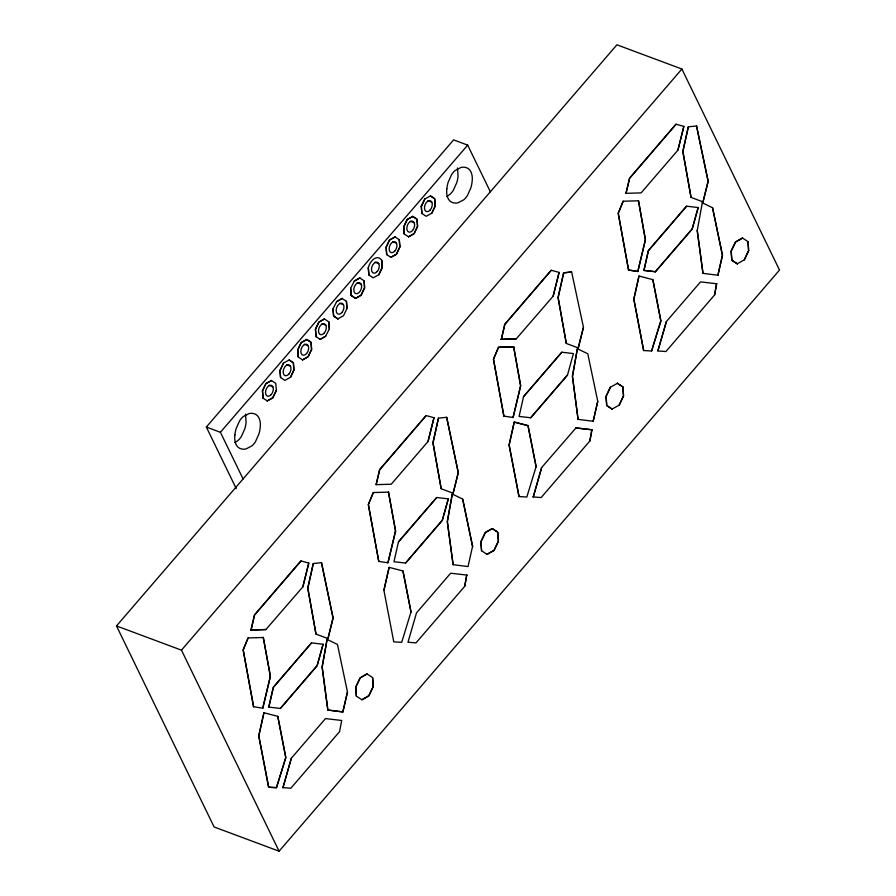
<?xml version="1.0" encoding="UTF-8"?>
<svg xmlns="http://www.w3.org/2000/svg" width="896" height="896" viewBox="0 0 896 896"><rect width="100%" height="100%" fill="white"/><g stroke="black" fill="none" stroke-linecap="round" stroke-linejoin="round"><path stroke-width="1.34" d="M327.085 639.408L322.067 666.994L327.768 710.035L342.866 711.939L347.458 692.014L337.478 644.459L327.085 639.408L322.213 667.05L327.925 710.091M452.267 494.032L447.25 521.618L453.107 564.715L447.395 521.674L452.267 494.032L462.672 499.083L472.64 546.638L462.672 499.083M577.382 348.734L572.365 376.32L578.077 419.362L572.522 376.376L577.382 348.734L587.787 353.786L597.755 401.341L593.163 421.277L578.077 419.362M702.296 202.765L697.278 230.35L702.979 273.392L697.122 230.294M282.8 787.606L290.83 788.245L339.55 731.662L341.701 720.462L325.483 718.592L291.334 758.24L282.957 787.662L291.334 758.24M464.733 586.298L466.738 575.03L464.733 586.298L416.013 642.869L407.982 642.23L416.517 612.864L450.666 573.216L466.883 575.086M591.853 429.733L589.848 441L592.01 429.789L575.781 427.918L592.01 429.789M714.605 294.963L716.61 283.707L714.605 294.963L665.896 351.546L657.866 350.907L666.389 321.541L700.538 281.882L716.766 283.763M321.485 562.677L313.264 563.539L307.72 588.157L315.997 634.099L327.97 638.602L333.155 617.994L321.485 562.677L332.998 617.938L327.97 638.602M446.667 417.301L438.446 418.163L432.902 442.781L441.179 488.734L453.152 493.237L458.338 472.618L446.667 417.301L458.181 472.562L453.152 493.237M563.562 272.866L558.018 297.483L566.294 343.437L578.267 347.939L583.453 327.32L571.637 271.947L563.562 272.866L571.637 271.947M563.718 272.922L558.174 297.539L566.294 343.437M696.539 125.978L688.318 126.84L682.786 151.458L691.051 197.4L703.024 201.902L708.21 181.294L696.539 125.978L708.064 181.238L703.024 201.902M268.8 707.09L273.246 687.333L311.517 642.891L323.109 644.246L317.195 665.717L280.392 708.445L268.8 707.09L273.392 687.389L311.517 642.891M448.291 498.87L436.699 497.515L398.429 541.957L393.982 561.714L405.574 563.069L442.378 520.341L448.291 498.87L442.221 520.285L405.574 563.069M523.544 396.659L519.098 416.416L530.701 417.771L567.493 375.043L573.418 353.573L561.814 352.218L523.544 396.659L561.814 352.218M643.854 270.39L648.301 250.634L686.571 206.192L698.174 207.547L692.25 229.018L655.458 271.746L643.854 270.39L655.458 271.746M644.011 270.446L648.458 250.69L686.571 206.192M258.731 735.672L263.939 712.734L277.782 716.341L285.869 757.646L276.528 787.696L268.576 787.226L258.731 735.672L268.733 787.282M258.888 735.728L263.939 712.734M410.906 612.214L401.71 642.331L393.758 641.85L383.914 590.296L389.122 567.358L402.965 570.965L411.062 612.27L402.965 570.965M514.237 422.061L509.186 445.054L519.03 496.608L509.04 444.998L514.237 422.061L528.091 425.667L536.178 466.973L527.934 425.611M633.797 298.973L639.005 276.024L652.848 279.642L660.934 320.947L651.582 350.997L643.642 350.526L633.797 298.973L643.642 350.526M633.942 299.029L639.005 276.024M342.866 711.939L347.458 692.014M452.95 564.659L468.048 566.574L472.494 546.582M712.544 207.76L722.366 255.259L717.92 275.24L722.523 255.315L712.544 207.76L702.139 202.709M250.936 630.022L254.442 614.947L300.955 560.941L308.784 563.08L302.848 586.869L265.899 629.541L250.936 630.022L265.899 629.541M251.093 630.078L254.587 615.003L300.955 560.941M376.13 484.646L379.624 469.582L426.138 415.565L433.978 417.704L428.03 441.504L391.238 484.232L376.13 484.646L379.77 469.638L426.138 415.565M501.245 339.349L504.739 324.285L551.253 270.267L559.093 272.406L553.146 296.206L516.208 338.878L501.245 339.349L516.208 338.878M501.39 339.405L504.896 324.341L551.253 270.267M626.002 193.323L629.496 178.248L676.01 124.242L683.85 126.381L677.914 150.17L641.11 192.898L626.002 193.323L629.653 178.304L676.01 124.242M270.267 676.458L262.774 708.176L270.413 676.514L263.29 637.448L270.413 676.514M395.45 531.082L387.957 562.8L395.595 531.138L388.472 492.072L395.595 531.138M513.587 346.774L520.565 385.784L513.072 417.502L520.71 385.84L513.744 346.83L498.4 347.256L493.394 359.218L503.888 416.136L493.55 359.274L498.557 347.312L513.744 346.83M637.829 271.477L645.322 239.758L638.501 200.805L645.478 239.814L637.829 271.477L628.499 270.043L618.15 213.192L623.168 201.23L638.501 200.805M280.392 708.445L317.038 665.661L323.109 644.246M655.301 271.69L692.104 228.962L698.174 207.547M541.632 467.578L533.254 496.989L541.632 467.578L575.926 427.974M268.576 787.226L276.371 787.64L285.723 757.59L277.782 716.341M518.874 496.552L526.826 497.034L536.021 466.917M652.848 279.642L660.778 320.891L651.582 350.997M248.102 637.93L243.242 649.947L253.59 706.798L243.096 649.891L248.102 637.93L263.446 637.504M373.285 492.554L368.424 504.571L378.773 561.434L368.278 504.515L373.285 492.554L388.629 492.128M628.645 270.099L618.307 213.248L623.168 201.23M262.338 390.891L265.832 383.6L271.488 380.498L265.978 383.656L262.494 390.958L263.054 398.115L262.494 390.958M280 370.384L283.494 363.082L289.15 359.99L293.44 362.824L294.011 369.992L290.517 377.283L284.861 380.386L280.571 377.541L280 370.384L280.571 377.541M280.157 370.44L283.494 363.082M272.698 397.746L276.349 390.499L272.854 397.802L267.198 400.893L272.854 397.802M302.669 359.923L298.234 357.034L297.662 349.866L301.157 342.574L306.813 339.483L311.102 342.317L311.674 349.474L308.179 356.776L302.523 359.867L308.022 356.72L311.517 349.429L310.946 342.261L306.656 339.427M298.234 357.034L297.819 349.933L301.302 342.63L306.813 339.483M289.15 359.99L293.283 362.768L293.854 369.936L290.517 377.283M315.325 329.358L318.819 322.067L324.475 318.976L318.965 322.123L315.482 329.426L316.042 336.582L315.482 329.426M333.558 316.008L337.994 318.909L333.558 316.008L332.987 308.851L336.627 301.616L342.138 298.458L336.627 301.616M325.685 336.213L320.186 339.36L325.685 336.213L329.336 328.966L328.765 321.81L324.318 318.909M359.643 277.894L364.09 280.784L364.65 287.941L361.166 295.243L355.656 298.402L351.221 295.501L350.65 288.333L354.29 281.098L359.8 277.95L354.29 281.098M341.981 298.402L346.427 301.302L346.987 308.459L343.504 315.75L337.848 318.853M368.312 267.826C369.421 262.214 376.477 253.165 381.752 260.277L382.312 267.434L378.829 274.736L373.173 277.827L368.883 274.994L368.312 267.826L368.883 274.994M355.51 298.334L361.01 295.187L364.504 287.896L364.09 280.784M385.974 247.318L389.469 240.016L395.125 236.925L389.614 240.083L386.131 247.374L386.691 254.542L386.131 247.374M381.752 260.277L382.166 267.389L378.829 274.736M408.643 236.869L404.208 233.968L403.637 226.8L407.131 219.509L412.787 216.418L417.077 219.251L417.637 226.408L414.154 233.71L408.498 236.802L413.997 233.654L417.491 226.363L416.92 219.195L412.63 216.362M404.208 233.968L403.794 226.867L407.277 219.565L412.787 216.418M396.334 254.173L399.829 246.87L399.258 239.714L399.974 246.926L396.491 254.229L390.835 257.32L396.491 254.229M421.299 206.293L424.794 199.002L430.45 195.91L434.739 198.744L435.299 205.901L431.816 213.203L426.16 216.294L421.87 213.461L421.299 206.293L421.87 213.461M421.456 206.36L424.794 199.002M430.45 195.91L434.582 198.688L435.154 205.856L431.816 213.203M356.373 696.147L355.813 687.154L360.226 677.947L367.013 673.904L360.069 677.891L355.667 687.098L356.373 696.147L361.95 699.787L368.894 695.811L373.307 686.594L372.59 677.544L367.013 673.904M481.555 550.771L480.995 541.789L485.408 532.571L492.352 528.595L497.773 532.179L498.49 541.229L494.077 550.435L486.987 554.355L493.931 550.379L498.333 541.173L497.616 532.123L492.195 528.539L485.251 532.515L480.85 541.722L481.555 550.771L487.133 554.411M606.816 405.552L606.11 396.502L610.366 387.229L605.954 396.435L606.67 405.485L612.237 409.125L606.67 405.485M612.091 409.069L619.192 405.149L623.594 395.942L622.877 386.893L617.31 383.253L622.877 386.893M731.931 260.266L731.214 251.216L735.616 241.998L742.571 238.034L735.47 241.954L731.058 251.149L731.774 260.21L737.341 263.85L731.774 260.21M737.195 263.794L744.296 259.874L748.698 250.656L747.992 241.606L742.414 237.966M361.95 699.787L368.749 695.755L373.15 686.549L372.59 677.544M622.731 386.837L623.437 395.886L619.192 405.149M747.992 241.606L748.552 250.611L744.296 259.874M236.275 488.678L206.338 427.034L453.611 139.888L467.69 145.13L490.347 191.789M243.074 478.946L220.416 432.286L467.69 145.13M116.491 625.934L616.918 44.8L681.89 69.026L779.509 270.066L279.082 851.2L214.11 826.974L116.491 625.934L181.462 650.16L279.082 851.2M181.462 650.16L681.89 69.026M589.848 441L541.128 497.571L533.098 496.933M446.88 196.437L449.669 194.578A15.254 9.498 -69.5 0 0 453.354 190.299L456.747 182.694A22.019 13.698 -69.5 0 0 458.058 176.221L457.464 167.955M234.931 442.568L237.731 440.709A15.266 9.498 -69.5 0 0 241.405 436.43L244.81 428.826A22.008 13.698 -69.5 0 0 246.109 422.352L245.515 414.086M610.366 387.229L617.456 383.309M702.834 273.336L717.92 275.24M327.768 710.035L342.709 711.883M628.499 270.043L637.683 271.421M503.742 416.08L513.072 417.502M378.627 561.378L387.957 562.8M253.434 706.742L262.774 708.176M514.394 422.117L528.091 425.667M346.987 308.459L346.427 301.302M329.336 328.966L328.765 321.81M688.318 126.84L682.931 151.514L691.051 197.4M683.85 126.381L677.914 150.17M427.93 200.693L431.816 202.138M559.093 272.406L553.146 296.206M410.267 221.211L414.154 222.656M666.389 321.541L657.866 350.907M392.605 241.718L396.491 243.163M583.453 327.32L578.267 347.939M374.942 262.226L378.829 263.67M357.28 282.733L361.166 284.189M567.493 375.043L530.701 417.771M351.221 295.501L355.656 298.402M339.618 303.251L343.504 304.696M597.755 401.341L593.163 421.277M321.955 323.758L325.842 325.203M304.293 344.266L308.179 345.722M438.446 418.163L433.059 442.837L441.179 488.734M433.978 417.704L428.03 441.504M286.63 364.784L290.517 366.229M268.968 385.291L272.854 386.736M436.699 497.515L398.429 541.957M206.338 427.034L220.416 432.286M389.122 567.358L383.914 590.296M313.264 563.539L307.877 588.213L315.997 634.099M308.784 563.08L302.848 586.869M350.65 288.333L351.366 295.557M332.987 308.851L333.704 316.075M394.968 236.869L399.414 239.77M386.546 254.486L390.981 257.376M315.896 336.526L320.331 339.416M271.331 380.442L275.778 383.342L276.349 390.499M262.909 398.059L267.344 400.949M234.898 434.907C234.136 440.272 235.413 447.832 241.752 449.019A22.019 13.709 -69.5 0 0 246.131 448.885L251.798 445.95A15.266 9.498 -69.5 0 0 255.483 441.672L258.877 434.078A22.008 13.698 -69.5 0 0 260.187 427.605C260.938 422.24 259.661 414.68 253.322 413.493A22.008 13.698 -69.5 0 0 248.942 413.627L243.275 416.562A15.266 9.498 -69.5 0 0 239.602 420.84L236.197 428.434A22.019 13.698 -69.5 0 0 234.898 434.907M446.846 188.776C446.085 194.141 447.362 201.701 453.701 202.888A22.019 13.698 -69.5 0 0 458.08 202.754L463.747 199.819A15.254 9.498 -69.5 0 0 467.432 195.552L470.826 187.947A22.019 13.698 -69.5 0 0 472.125 181.474C472.886 176.109 471.61 168.549 465.27 167.362A22.008 13.698 -69.5 0 0 460.891 167.496L455.224 170.43A15.266 9.509 -69.5 0 0 451.539 174.709L448.146 182.314A22.008 13.698 -69.5 0 0 446.846 188.776M430.226 209.966A5.746 3.573 -69.5 0 0 430.427 200.771A5.746 3.573 -69.5 0 0 424.469 207.682A5.746 3.573 -69.5 0 0 430.226 209.966M271.275 394.565A5.746 3.573 -69.5 0 0 271.466 385.37A5.746 3.573 -69.5 0 0 265.507 392.28A5.746 3.573 -69.5 0 0 271.275 394.565M288.938 374.046A5.746 3.573 -69.5 0 0 289.128 364.851A5.746 3.573 -69.5 0 0 283.17 371.773A5.746 3.573 -69.5 0 0 288.938 374.046M306.6 353.539A5.746 3.573 -69.5 0 0 306.79 344.344A5.746 3.573 -69.5 0 0 300.832 351.254A5.746 3.573 -69.5 0 0 306.6 353.539M324.262 333.032A5.746 3.573 -69.5 0 0 324.453 323.837A5.746 3.573 -69.5 0 0 318.494 330.747A5.746 3.573 -69.5 0 0 324.262 333.032M341.925 312.514A5.746 3.573 -69.5 0 0 342.115 303.318A5.746 3.573 -69.5 0 0 336.157 310.24A5.746 3.573 -69.5 0 0 341.925 312.514M361.525 285.32A5.746 3.573 -69.5 0 0 355.869 284.357A5.746 3.573 -69.5 0 0 353.931 291.032A5.746 3.573 -69.5 0 0 357.616 293.474A5.746 3.573 -69.5 0 0 361.525 285.32M377.25 271.499A5.746 3.573 -69.5 0 0 377.44 262.304A5.746 3.573 -69.5 0 0 371.482 269.214A5.746 3.573 -69.5 0 0 377.25 271.499M394.912 250.981A5.746 3.573 -69.5 0 0 395.102 241.797A5.746 3.573 -69.5 0 0 389.144 248.707A5.746 3.573 -69.5 0 0 394.912 250.981M412.574 230.474A5.746 3.573 -69.5 0 0 412.765 221.278A5.746 3.573 -69.5 0 0 406.806 228.189A5.746 3.573 -69.5 0 0 412.574 230.474"/></g></svg>
